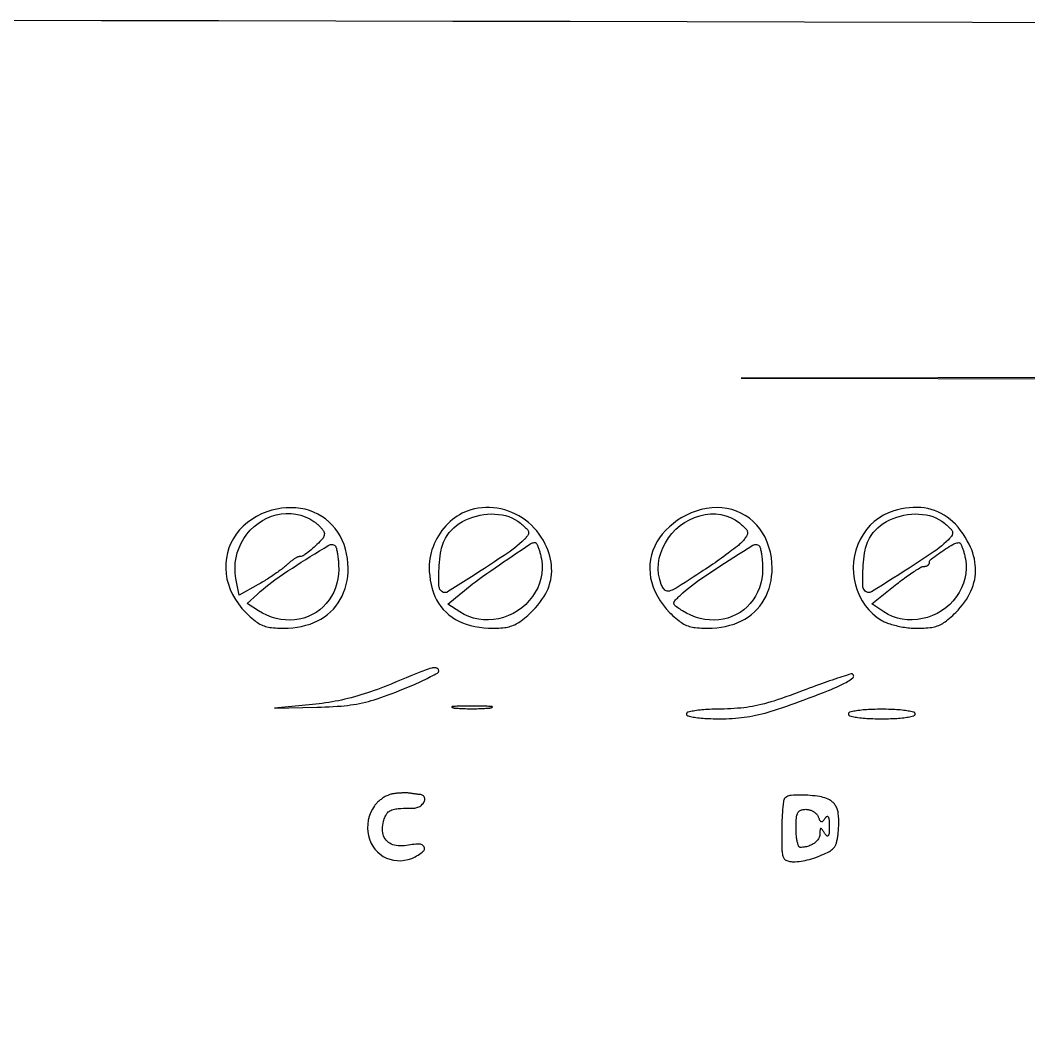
# Model space of a CAD drawing. Header units: millimetres. Extents: x -134 to 134, y -49 to 49.
# Drawn here: x 84.05 to 105.82, y 6.68 to 28.18 of the extents above; entities that cross this region are included whole.
import ezdxf

# ---------------------------------------------------------------- set-up
doc = ezdxf.new("R2010")
doc.units = ezdxf.units.MM
doc.header["$LTSCALE"] = 10
doc.header["$MEASUREMENT"] = 0

# ---------------------------------------------------------------- blocks, each defined once
blk = doc.blocks.new('DT0B-ULTRA_v_1')
at = {"color": 7, "linetype": 'Continuous', "lineweight": -3}
for points in [[(82.67, 28.183, 0), (85.809, 28.178, 0), (85.809, 28.178, 0), (88.336, 28.174, 0), (90.864, 28.169, 0), (93.392, 28.165, 0), (95.919, 28.16, 0), (98.447, 28.155, 0), (100.975, 28.15, 0), (100.975, 28.15, 0), (133.588, 28.081, 0), (133.588, 24.295, 0), (133.588, 20.509, 0), (116.6, 20.483, 0), (99.613, 20.456, 0), (116.6, 20.431, 0), (133.588, 20.406, 0), (133.588, -0.72, 0), (133.588, -21.845, 0), (0, -21.845, 0)], [(89.487, 17.61, 0), (89.373, 17.573, 0), (89.262, 17.528, 0), (89.156, 17.474, 0), (89.054, 17.411, 0), (88.958, 17.341, 0), (88.867, 17.263, 0), (88.788, 17.182, 0), (88.717, 17.093, 0), (88.655, 16.999, 0), (88.602, 16.899, 0), (88.558, 16.794, 0), (88.525, 16.686, 0), (88.502, 16.575, 0), (88.49, 16.462, 0), (88.488, 16.348, 0), (88.496, 16.235, 0), (88.516, 16.123, 0), (88.545, 16.013, 0), (88.587, 15.9, 0), (88.637, 15.79, 0), (88.696, 15.685, 0), (88.763, 15.585, 0), (88.837, 15.49, 0), (88.919, 15.402, 0), (88.951, 15.37, 0), (88.984, 15.339, 0), (89.018, 15.308, 0), (89.051, 15.278, 0), (89.086, 15.249, 0), (89.121, 15.22, 0), (89.146, 15.201, 0), (89.173, 15.182, 0), (89.2, 15.165, 0), (89.228, 15.15, 0), (89.257, 15.135, 0), (89.286, 15.122, 0), (89.316, 15.111, 0), (89.347, 15.1, 0), (89.378, 15.092, 0), (89.409, 15.084, 0), (89.441, 15.079, 0), (89.473, 15.075, 0), (89.518, 15.07, 0), (89.563, 15.067, 0), (89.608, 15.064, 0), (89.653, 15.062, 0), (89.698, 15.06, 0), (89.743, 15.06, 0), (89.839, 15.063, 0), (89.934, 15.07, 0), (90.029, 15.083, 0), (90.123, 15.101, 0), (90.216, 15.124, 0), (90.308, 15.152, 0), (90.389, 15.182, 0), (90.468, 15.218, 0), (90.544, 15.26, 0), (90.617, 15.307, 0), (90.686, 15.359, 0), (90.752, 15.416, 0), (90.811, 15.476, 0), (90.866, 15.541, 0), (90.916, 15.609, 0), (90.96, 15.68, 0), (90.999, 15.755, 0), (91.033, 15.833, 0), (91.063, 15.918, 0), (91.087, 16.004, 0), (91.107, 16.092, 0), (91.12, 16.181, 0), (91.128, 16.271, 0), (91.131, 16.361, 0), (91.127, 16.465, 0), (91.116, 16.568, 0), (91.098, 16.67, 0), (91.073, 16.77, 0), (91.041, 16.869, 0), (91.002, 16.964, 0), (90.958, 17.052, 0), (90.907, 17.136, 0), (90.849, 17.215, 0), (90.785, 17.289, 0), (90.715, 17.357, 0), (90.64, 17.42, 0), (90.559, 17.476, 0), (90.474, 17.525, 0), (90.386, 17.567, 0), (90.294, 17.601, 0), (90.2, 17.628, 0), (90.104, 17.646, 0), (90.001, 17.658, 0), (89.897, 17.663, 0), (89.793, 17.661, 0), (89.69, 17.651, 0), (89.588, 17.634, 0), (89.487, 17.61, 0)], [(93.702, 17.59, 0), (93.644, 17.567, 0), (93.588, 17.541, 0), (93.533, 17.512, 0), (93.48, 17.48, 0), (93.429, 17.444, 0), (93.38, 17.406, 0), (93.331, 17.363, 0), (93.283, 17.317, 0), (93.237, 17.27, 0), (93.194, 17.22, 0), (93.153, 17.168, 0), (93.115, 17.114, 0), (93.079, 17.058, 0), (93.045, 17, 0), (93.015, 16.941, 0), (92.987, 16.88, 0), (92.962, 16.818, 0), (92.939, 16.755, 0), (92.921, 16.694, 0), (92.906, 16.631, 0), (92.894, 16.568, 0), (92.886, 16.504, 0), (92.881, 16.44, 0), (92.879, 16.376, 0), (92.882, 16.283, 0), (92.89, 16.189, 0), (92.903, 16.097, 0), (92.921, 16.005, 0), (92.944, 15.914, 0), (92.973, 15.825, 0), (93.003, 15.747, 0), (93.04, 15.672, 0), (93.083, 15.6, 0), (93.131, 15.532, 0), (93.184, 15.467, 0), (93.242, 15.407, 0), (93.306, 15.351, 0), (93.374, 15.299, 0), (93.445, 15.253, 0), (93.52, 15.212, 0), (93.598, 15.178, 0), (93.678, 15.149, 0), (93.772, 15.122, 0), (93.867, 15.1, 0), (93.963, 15.082, 0), (94.06, 15.07, 0), (94.157, 15.063, 0), (94.255, 15.06, 0), (94.297, 15.061, 0), (94.339, 15.062, 0), (94.382, 15.064, 0), (94.424, 15.067, 0), (94.466, 15.071, 0), (94.508, 15.076, 0), (94.54, 15.08, 0), (94.572, 15.086, 0), (94.604, 15.094, 0), (94.635, 15.103, 0), (94.665, 15.113, 0), (94.695, 15.125, 0), (94.726, 15.138, 0), (94.755, 15.153, 0), (94.784, 15.168, 0), (94.813, 15.185, 0), (94.84, 15.204, 0), (94.867, 15.223, 0), (94.903, 15.251, 0), (94.938, 15.279, 0), (94.973, 15.308, 0), (95.007, 15.337, 0), (95.04, 15.367, 0), (95.073, 15.398, 0), (95.126, 15.45, 0), (95.176, 15.504, 0), (95.224, 15.56, 0), (95.27, 15.618, 0), (95.313, 15.678, 0), (95.354, 15.739, 0), (95.387, 15.796, 0), (95.417, 15.854, 0), (95.444, 15.914, 0), (95.467, 15.976, 0), (95.486, 16.039, 0), (95.501, 16.103, 0), (95.512, 16.165, 0), (95.519, 16.229, 0), (95.523, 16.293, 0), (95.522, 16.357, 0), (95.518, 16.421, 0), (95.509, 16.484, 0), (95.496, 16.552, 0), (95.48, 16.619, 0), (95.46, 16.685, 0), (95.438, 16.751, 0), (95.412, 16.815, 0), (95.383, 16.877, 0), (95.343, 16.952, 0), (95.299, 17.024, 0), (95.251, 17.094, 0), (95.199, 17.161, 0), (95.143, 17.224, 0), (95.084, 17.284, 0), (95.021, 17.34, 0), (94.955, 17.392, 0), (94.886, 17.441, 0), (94.814, 17.485, 0), (94.74, 17.524, 0), (94.664, 17.559, 0), (94.587, 17.589, 0), (94.508, 17.615, 0), (94.427, 17.635, 0), (94.346, 17.65, 0), (94.264, 17.661, 0), (94.181, 17.666, 0), (94.1, 17.667, 0), (94.019, 17.662, 0), (93.938, 17.651, 0), (93.858, 17.636, 0), (93.779, 17.616, 0), (93.702, 17.59, 0)], [(98.43, 17.504, 0), (98.333, 17.45, 0), (98.239, 17.39, 0), (98.149, 17.324, 0), (98.064, 17.252, 0), (97.984, 17.175, 0), (97.909, 17.092, 0), (97.847, 17.011, 0), (97.793, 16.925, 0), (97.746, 16.835, 0), (97.707, 16.741, 0), (97.677, 16.644, 0), (97.655, 16.544, 0), (97.642, 16.444, 0), (97.639, 16.343, 0), (97.644, 16.243, 0), (97.658, 16.143, 0), (97.682, 16.045, 0), (97.713, 15.949, 0), (97.756, 15.848, 0), (97.806, 15.75, 0), (97.862, 15.656, 0), (97.925, 15.567, 0), (97.994, 15.482, 0), (98.068, 15.402, 0), (98.101, 15.37, 0), (98.133, 15.339, 0), (98.167, 15.308, 0), (98.201, 15.278, 0), (98.235, 15.249, 0), (98.27, 15.22, 0), (98.295, 15.201, 0), (98.322, 15.182, 0), (98.349, 15.165, 0), (98.377, 15.15, 0), (98.406, 15.135, 0), (98.435, 15.122, 0), (98.465, 15.111, 0), (98.496, 15.1, 0), (98.527, 15.092, 0), (98.558, 15.084, 0), (98.59, 15.079, 0), (98.622, 15.075, 0), (98.667, 15.07, 0), (98.712, 15.067, 0), (98.757, 15.064, 0), (98.802, 15.062, 0), (98.847, 15.06, 0), (98.892, 15.06, 0), (98.988, 15.063, 0), (99.084, 15.07, 0), (99.178, 15.083, 0), (99.272, 15.101, 0), (99.365, 15.124, 0), (99.457, 15.152, 0), (99.538, 15.182, 0), (99.617, 15.218, 0), (99.693, 15.26, 0), (99.766, 15.307, 0), (99.836, 15.359, 0), (99.901, 15.416, 0), (99.96, 15.476, 0), (100.015, 15.541, 0), (100.065, 15.609, 0), (100.109, 15.68, 0), (100.149, 15.755, 0), (100.182, 15.833, 0), (100.212, 15.918, 0), (100.236, 16.004, 0), (100.256, 16.092, 0), (100.269, 16.181, 0), (100.278, 16.271, 0), (100.28, 16.361, 0), (100.276, 16.475, 0), (100.263, 16.589, 0), (100.241, 16.702, 0), (100.211, 16.812, 0), (100.172, 16.92, 0), (100.126, 17.025, 0), (100.074, 17.118, 0), (100.014, 17.207, 0), (99.946, 17.289, 0), (99.87, 17.365, 0), (99.788, 17.433, 0), (99.7, 17.494, 0), (99.606, 17.545, 0), (99.509, 17.588, 0), (99.407, 17.622, 0), (99.303, 17.646, 0), (99.197, 17.66, 0), (99.091, 17.664, 0), (98.977, 17.659, 0), (98.863, 17.645, 0), (98.751, 17.622, 0), (98.641, 17.591, 0), (98.534, 17.551, 0), (98.43, 17.504, 0)], [(102.904, 17.596, 0), (102.791, 17.555, 0), (102.682, 17.502, 0), (102.579, 17.438, 0), (102.483, 17.365, 0), (102.395, 17.282, 0), (102.316, 17.19, 0), (102.244, 17.087, 0), (102.182, 16.979, 0), (102.129, 16.865, 0), (102.088, 16.747, 0), (102.057, 16.625, 0), (102.038, 16.501, 0), (102.03, 16.375, 0), (102.034, 16.249, 0), (102.049, 16.124, 0), (102.076, 16.001, 0), (102.113, 15.88, 0), (102.162, 15.764, 0), (102.219, 15.656, 0), (102.287, 15.554, 0), (102.365, 15.459, 0), (102.452, 15.373, 0), (102.547, 15.296, 0), (102.649, 15.228, 0), (102.672, 15.215, 0), (102.695, 15.203, 0), (102.719, 15.192, 0), (102.743, 15.182, 0), (102.768, 15.172, 0), (102.792, 15.164, 0), (102.825, 15.153, 0), (102.858, 15.143, 0), (102.892, 15.134, 0), (102.925, 15.125, 0), (102.958, 15.117, 0), (102.992, 15.109, 0), (103.028, 15.102, 0), (103.065, 15.095, 0), (103.101, 15.088, 0), (103.138, 15.082, 0), (103.174, 15.077, 0), (103.211, 15.072, 0), (103.245, 15.069, 0), (103.279, 15.066, 0), (103.313, 15.063, 0), (103.348, 15.061, 0), (103.382, 15.06, 0), (103.417, 15.06, 0), (103.462, 15.06, 0), (103.507, 15.062, 0), (103.552, 15.064, 0), (103.597, 15.067, 0), (103.642, 15.07, 0), (103.687, 15.075, 0), (103.719, 15.079, 0), (103.751, 15.084, 0), (103.782, 15.092, 0), (103.813, 15.1, 0), (103.844, 15.111, 0), (103.874, 15.122, 0), (103.903, 15.135, 0), (103.932, 15.15, 0), (103.96, 15.165, 0), (103.987, 15.182, 0), (104.014, 15.201, 0), (104.039, 15.22, 0), (104.074, 15.249, 0), (104.108, 15.278, 0), (104.142, 15.308, 0), (104.176, 15.339, 0), (104.208, 15.37, 0), (104.241, 15.402, 0), (104.291, 15.454, 0), (104.34, 15.509, 0), (104.386, 15.566, 0), (104.43, 15.624, 0), (104.471, 15.685, 0), (104.51, 15.747, 0), (104.542, 15.804, 0), (104.57, 15.863, 0), (104.595, 15.923, 0), (104.617, 15.985, 0), (104.635, 16.048, 0), (104.65, 16.112, 0), (104.66, 16.174, 0), (104.667, 16.237, 0), (104.67, 16.3, 0), (104.669, 16.364, 0), (104.664, 16.427, 0), (104.656, 16.49, 0), (104.643, 16.556, 0), (104.627, 16.622, 0), (104.608, 16.686, 0), (104.586, 16.75, 0), (104.56, 16.813, 0), (104.532, 16.874, 0), (104.491, 16.951, 0), (104.447, 17.027, 0), (104.399, 17.1, 0), (104.347, 17.171, 0), (104.292, 17.239, 0), (104.234, 17.304, 0), (104.18, 17.36, 0), (104.121, 17.411, 0), (104.06, 17.459, 0), (103.995, 17.502, 0), (103.927, 17.54, 0), (103.857, 17.574, 0), (103.786, 17.603, 0), (103.713, 17.627, 0), (103.638, 17.645, 0), (103.563, 17.659, 0), (103.486, 17.667, 0), (103.409, 17.67, 0), (103.324, 17.669, 0), (103.239, 17.663, 0), (103.154, 17.652, 0), (103.07, 17.638, 0), (102.987, 17.619, 0), (102.904, 17.596, 0)], [(90.389, 17.367, 0), (90.404, 17.356, 0), (90.419, 17.345, 0), (90.434, 17.334, 0), (90.448, 17.322, 0), (90.463, 17.31, 0), (90.477, 17.298, 0), (90.49, 17.286, 0), (90.502, 17.274, 0), (90.515, 17.262, 0), (90.527, 17.249, 0), (90.539, 17.236, 0), (90.55, 17.223, 0), (90.56, 17.212, 0), (90.569, 17.2, 0), (90.578, 17.189, 0), (90.586, 17.177, 0), (90.595, 17.165, 0), (90.603, 17.152, 0), (90.607, 17.145, 0), (90.611, 17.136, 0), (90.614, 17.128, 0), (90.616, 17.119, 0), (90.617, 17.11, 0), (90.618, 17.101, 0), (90.616, 17.081, 0), (90.613, 17.062, 0), (90.607, 17.043, 0), (90.598, 17.025, 0), (90.588, 17.008, 0), (90.576, 16.993, 0), (90.547, 16.962, 0), (90.517, 16.931, 0), (90.488, 16.9, 0), (90.457, 16.87, 0), (90.427, 16.841, 0), (90.395, 16.812, 0), (90.363, 16.784, 0), (90.331, 16.756, 0), (90.298, 16.728, 0), (90.265, 16.701, 0), (90.232, 16.675, 0), (90.198, 16.649, 0), (90.179, 16.637, 0), (90.159, 16.627, 0), (90.139, 16.618, 0), (90.118, 16.612, 0), (90.096, 16.608, 0), (90.074, 16.606, 0), (90.066, 16.605, 0), (90.059, 16.604, 0), (90.051, 16.602, 0), (90.044, 16.6, 0), (90.037, 16.597, 0), (90.03, 16.593, 0), (90.018, 16.586, 0), (90.006, 16.579, 0), (89.993, 16.572, 0), (89.981, 16.564, 0), (89.969, 16.556, 0), (89.958, 16.549, 0), (89.944, 16.539, 0), (89.93, 16.529, 0), (89.916, 16.519, 0), (89.902, 16.509, 0), (89.889, 16.499, 0), (89.875, 16.488, 0), (89.861, 16.476, 0), (89.847, 16.465, 0), (89.834, 16.453, 0), (89.82, 16.441, 0), (89.807, 16.429, 0), (89.793, 16.417, 0), (89.777, 16.401, 0), (89.76, 16.386, 0), (89.742, 16.372, 0), (89.725, 16.358, 0), (89.707, 16.343, 0), (89.689, 16.33, 0), (89.663, 16.311, 0), (89.637, 16.292, 0), (89.611, 16.273, 0), (89.585, 16.255, 0), (89.559, 16.237, 0), (89.533, 16.218, 0), (89.504, 16.199, 0), (89.475, 16.179, 0), (89.445, 16.16, 0), (89.416, 16.141, 0), (89.387, 16.122, 0), (89.357, 16.103, 0), (89.329, 16.086, 0), (89.301, 16.069, 0), (89.272, 16.052, 0), (89.244, 16.035, 0), (89.215, 16.018, 0), (89.186, 16.002, 0), (88.778, 15.773, 0), (88.709, 16.138, 0), (88.694, 16.248, 0), (88.689, 16.36, 0), (88.695, 16.472, 0), (88.712, 16.583, 0), (88.739, 16.691, 0), (88.776, 16.797, 0), (88.823, 16.899, 0), (88.88, 16.997, 0), (88.945, 17.09, 0), (89.019, 17.175, 0), (89.1, 17.254, 0), (89.188, 17.325, 0), (89.279, 17.385, 0), (89.375, 17.436, 0), (89.476, 17.477, 0), (89.58, 17.508, 0), (89.687, 17.529, 0), (89.796, 17.539, 0), (89.901, 17.539, 0), (90.005, 17.526, 0), (90.107, 17.503, 0), (90.206, 17.468, 0), (90.3, 17.423, 0), (90.389, 17.367, 0)], [(94.847, 17.328, 0), (94.87, 17.309, 0), (94.892, 17.29, 0), (94.915, 17.27, 0), (94.937, 17.25, 0), (94.959, 17.23, 0), (94.981, 17.21, 0), (94.99, 17.2, 0), (94.999, 17.189, 0), (95.007, 17.177, 0), (95.013, 17.164, 0), (95.019, 17.151, 0), (95.023, 17.138, 0), (95.025, 17.126, 0), (95.025, 17.114, 0), (95.024, 17.102, 0), (95.021, 17.091, 0), (95.017, 17.08, 0), (95.011, 17.07, 0), (95, 17.054, 0), (94.988, 17.038, 0), (94.975, 17.023, 0), (94.962, 17.008, 0), (94.949, 16.993, 0), (94.935, 16.98, 0), (94.883, 16.93, 0), (94.829, 16.882, 0), (94.774, 16.836, 0), (94.718, 16.791, 0), (94.661, 16.748, 0), (94.602, 16.706, 0), (94.497, 16.634, 0), (94.392, 16.563, 0), (94.286, 16.492, 0), (94.18, 16.421, 0), (94.073, 16.352, 0), (93.966, 16.283, 0), (93.852, 16.209, 0), (93.737, 16.136, 0), (93.621, 16.063, 0), (93.506, 15.99, 0), (93.391, 15.917, 0), (93.275, 15.845, 0), (93.258, 15.836, 0), (93.24, 15.831, 0), (93.221, 15.829, 0), (93.202, 15.831, 0), (93.183, 15.836, 0), (93.166, 15.844, 0), (93.145, 15.86, 0), (93.127, 15.878, 0), (93.112, 15.9, 0), (93.101, 15.923, 0), (93.093, 15.948, 0), (93.09, 15.974, 0), (93.088, 16.037, 0), (93.087, 16.1, 0), (93.087, 16.163, 0), (93.088, 16.226, 0), (93.09, 16.29, 0), (93.092, 16.353, 0), (93.097, 16.418, 0), (93.102, 16.483, 0), (93.109, 16.549, 0), (93.117, 16.614, 0), (93.126, 16.679, 0), (93.137, 16.743, 0), (93.146, 16.788, 0), (93.158, 16.833, 0), (93.172, 16.876, 0), (93.188, 16.919, 0), (93.207, 16.961, 0), (93.228, 17.002, 0), (93.266, 17.065, 0), (93.31, 17.124, 0), (93.358, 17.18, 0), (93.41, 17.231, 0), (93.467, 17.278, 0), (93.527, 17.32, 0), (93.597, 17.362, 0), (93.669, 17.399, 0), (93.743, 17.431, 0), (93.819, 17.459, 0), (93.897, 17.483, 0), (93.976, 17.501, 0), (94.055, 17.515, 0), (94.135, 17.523, 0), (94.216, 17.527, 0), (94.296, 17.525, 0), (94.377, 17.519, 0), (94.456, 17.507, 0), (94.527, 17.492, 0), (94.596, 17.47, 0), (94.663, 17.443, 0), (94.727, 17.41, 0), (94.789, 17.372, 0), (94.847, 17.328, 0)], [(99.572, 17.333, 0), (99.595, 17.315, 0), (99.617, 17.296, 0), (99.64, 17.276, 0), (99.662, 17.257, 0), (99.683, 17.237, 0), (99.705, 17.216, 0), (99.715, 17.206, 0), (99.724, 17.194, 0), (99.732, 17.182, 0), (99.738, 17.169, 0), (99.744, 17.155, 0), (99.748, 17.141, 0), (99.75, 17.128, 0), (99.75, 17.116, 0), (99.749, 17.103, 0), (99.747, 17.09, 0), (99.742, 17.078, 0), (99.737, 17.066, 0), (99.725, 17.047, 0), (99.713, 17.028, 0), (99.701, 17.009, 0), (99.688, 16.991, 0), (99.674, 16.973, 0), (99.661, 16.956, 0), (99.645, 16.938, 0), (99.629, 16.921, 0), (99.613, 16.904, 0), (99.596, 16.887, 0), (99.578, 16.872, 0), (99.56, 16.857, 0), (99.522, 16.827, 0), (99.483, 16.797, 0), (99.445, 16.767, 0), (99.406, 16.737, 0), (99.368, 16.708, 0), (99.329, 16.679, 0), (99.282, 16.644, 0), (99.236, 16.61, 0), (99.189, 16.576, 0), (99.142, 16.543, 0), (99.095, 16.509, 0), (99.048, 16.476, 0), (98.997, 16.441, 0), (98.947, 16.407, 0), (98.896, 16.372, 0), (98.845, 16.338, 0), (98.794, 16.304, 0), (98.743, 16.271, 0), (98.658, 16.215, 0), (98.573, 16.16, 0), (98.488, 16.105, 0), (98.403, 16.05, 0), (98.318, 15.996, 0), (98.232, 15.941, 0), (98.206, 15.925, 0), (98.178, 15.91, 0), (98.15, 15.897, 0), (98.121, 15.884, 0), (98.092, 15.873, 0), (98.063, 15.863, 0), (98.045, 15.859, 0), (98.028, 15.859, 0), (98.011, 15.861, 0), (97.994, 15.867, 0), (97.979, 15.875, 0), (97.965, 15.886, 0), (97.949, 15.904, 0), (97.933, 15.922, 0), (97.92, 15.942, 0), (97.907, 15.962, 0), (97.896, 15.984, 0), (97.887, 16.006, 0), (97.853, 16.116, 0), (97.831, 16.229, 0), (97.823, 16.344, 0), (97.827, 16.459, 0), (97.845, 16.573, 0), (97.876, 16.684, 0), (97.921, 16.798, 0), (97.977, 16.907, 0), (98.043, 17.01, 0), (98.118, 17.107, 0), (98.202, 17.196, 0), (98.295, 17.276, 0), (98.392, 17.345, 0), (98.496, 17.404, 0), (98.605, 17.452, 0), (98.718, 17.49, 0), (98.835, 17.515, 0), (98.953, 17.529, 0), (99.064, 17.53, 0), (99.174, 17.517, 0), (99.281, 17.49, 0), (99.384, 17.45, 0), (99.482, 17.398, 0), (99.572, 17.333, 0)], [(103.996, 17.328, 0), (104.019, 17.309, 0), (104.042, 17.29, 0), (104.064, 17.27, 0), (104.086, 17.25, 0), (104.109, 17.23, 0), (104.13, 17.209, 0), (104.14, 17.199, 0), (104.149, 17.188, 0), (104.157, 17.176, 0), (104.163, 17.163, 0), (104.169, 17.15, 0), (104.173, 17.136, 0), (104.175, 17.124, 0), (104.175, 17.112, 0), (104.174, 17.1, 0), (104.171, 17.089, 0), (104.167, 17.077, 0), (104.161, 17.067, 0), (104.149, 17.05, 0), (104.137, 17.034, 0), (104.125, 17.018, 0), (104.112, 17.002, 0), (104.098, 16.987, 0), (104.084, 16.972, 0), (104.037, 16.925, 0), (103.988, 16.88, 0), (103.938, 16.837, 0), (103.886, 16.795, 0), (103.833, 16.755, 0), (103.778, 16.716, 0), (103.671, 16.644, 0), (103.563, 16.572, 0), (103.455, 16.501, 0), (103.347, 16.43, 0), (103.238, 16.359, 0), (103.129, 16.29, 0), (103.012, 16.215, 0), (102.894, 16.141, 0), (102.776, 16.067, 0), (102.659, 15.994, 0), (102.541, 15.92, 0), (102.423, 15.847, 0), (102.405, 15.838, 0), (102.386, 15.833, 0), (102.367, 15.831, 0), (102.347, 15.833, 0), (102.328, 15.838, 0), (102.311, 15.847, 0), (102.29, 15.862, 0), (102.273, 15.88, 0), (102.258, 15.901, 0), (102.247, 15.924, 0), (102.24, 15.949, 0), (102.237, 15.974, 0), (102.235, 16.038, 0), (102.235, 16.101, 0), (102.235, 16.165, 0), (102.236, 16.228, 0), (102.239, 16.291, 0), (102.242, 16.355, 0), (102.246, 16.42, 0), (102.252, 16.486, 0), (102.259, 16.551, 0), (102.267, 16.616, 0), (102.276, 16.681, 0), (102.287, 16.746, 0), (102.296, 16.79, 0), (102.307, 16.834, 0), (102.321, 16.878, 0), (102.338, 16.92, 0), (102.356, 16.962, 0), (102.377, 17.002, 0), (102.416, 17.065, 0), (102.459, 17.124, 0), (102.507, 17.18, 0), (102.559, 17.231, 0), (102.616, 17.278, 0), (102.676, 17.32, 0), (102.746, 17.362, 0), (102.818, 17.399, 0), (102.892, 17.431, 0), (102.968, 17.459, 0), (103.046, 17.483, 0), (103.125, 17.501, 0), (103.204, 17.515, 0), (103.284, 17.523, 0), (103.365, 17.527, 0), (103.445, 17.525, 0), (103.526, 17.519, 0), (103.605, 17.507, 0), (103.676, 17.492, 0), (103.745, 17.47, 0), (103.812, 17.443, 0), (103.877, 17.41, 0), (103.938, 17.372, 0), (103.996, 17.328, 0)], [(90.926, 16.331, 0), (90.922, 16.231, 0), (90.909, 16.131, 0), (90.887, 16.032, 0), (90.857, 15.936, 0), (90.818, 15.843, 0), (90.772, 15.754, 0), (90.719, 15.672, 0), (90.659, 15.595, 0), (90.592, 15.524, 0), (90.518, 15.46, 0), (90.439, 15.404, 0), (90.354, 15.355, 0), (90.264, 15.313, 0), (90.171, 15.281, 0), (90.074, 15.257, 0), (89.976, 15.242, 0), (89.877, 15.236, 0), (89.778, 15.24, 0), (89.675, 15.252, 0), (89.574, 15.273, 0), (89.474, 15.303, 0), (89.377, 15.34, 0), (89.284, 15.385, 0), (89.194, 15.437, 0), (88.953, 15.592, 0), (89.174, 15.798, 0), (89.234, 15.852, 0), (89.295, 15.905, 0), (89.357, 15.957, 0), (89.421, 16.008, 0), (89.485, 16.057, 0), (89.551, 16.104, 0), (89.644, 16.17, 0), (89.738, 16.234, 0), (89.832, 16.298, 0), (89.926, 16.361, 0), (90.022, 16.423, 0), (90.117, 16.484, 0), (90.216, 16.546, 0), (90.314, 16.608, 0), (90.413, 16.67, 0), (90.512, 16.731, 0), (90.611, 16.792, 0), (90.71, 16.852, 0), (90.73, 16.862, 0), (90.751, 16.868, 0), (90.773, 16.87, 0), (90.794, 16.868, 0), (90.815, 16.862, 0), (90.835, 16.852, 0), (90.843, 16.846, 0), (90.851, 16.839, 0), (90.857, 16.831, 0), (90.863, 16.823, 0), (90.867, 16.814, 0), (90.87, 16.804, 0), (90.876, 16.783, 0), (90.881, 16.762, 0), (90.886, 16.74, 0), (90.891, 16.719, 0), (90.895, 16.697, 0), (90.899, 16.676, 0), (90.904, 16.649, 0), (90.908, 16.622, 0), (90.911, 16.595, 0), (90.914, 16.567, 0), (90.917, 16.54, 0), (90.919, 16.513, 0), (90.921, 16.483, 0), (90.923, 16.452, 0), (90.924, 16.422, 0), (90.925, 16.392, 0), (90.926, 16.361, 0), (90.926, 16.331, 0)], [(95.3, 16.559, 0), (95.314, 16.454, 0), (95.317, 16.347, 0), (95.309, 16.241, 0), (95.29, 16.136, 0), (95.261, 16.034, 0), (95.22, 15.935, 0), (95.168, 15.837, 0), (95.108, 15.744, 0), (95.039, 15.657, 0), (94.962, 15.576, 0), (94.878, 15.503, 0), (94.788, 15.439, 0), (94.692, 15.382, 0), (94.591, 15.334, 0), (94.486, 15.296, 0), (94.377, 15.267, 0), (94.267, 15.249, 0), (94.156, 15.24, 0), (94.048, 15.243, 0), (93.941, 15.256, 0), (93.836, 15.28, 0), (93.733, 15.315, 0), (93.635, 15.359, 0), (93.542, 15.414, 0), (93.285, 15.583, 0), (93.57, 15.82, 0), (93.631, 15.87, 0), (93.692, 15.92, 0), (93.754, 15.968, 0), (93.817, 16.016, 0), (93.88, 16.064, 0), (93.943, 16.11, 0), (94.033, 16.175, 0), (94.122, 16.239, 0), (94.212, 16.302, 0), (94.303, 16.365, 0), (94.393, 16.428, 0), (94.484, 16.491, 0), (94.579, 16.555, 0), (94.673, 16.62, 0), (94.768, 16.685, 0), (94.863, 16.749, 0), (94.958, 16.813, 0), (95.053, 16.877, 0), (95.07, 16.887, 0), (95.087, 16.895, 0), (95.105, 16.902, 0), (95.124, 16.907, 0), (95.143, 16.909, 0), (95.162, 16.91, 0), (95.168, 16.91, 0), (95.175, 16.908, 0), (95.18, 16.905, 0), (95.186, 16.901, 0), (95.19, 16.897, 0), (95.194, 16.891, 0), (95.201, 16.878, 0), (95.208, 16.864, 0), (95.214, 16.85, 0), (95.22, 16.836, 0), (95.227, 16.822, 0), (95.232, 16.807, 0), (95.239, 16.789, 0), (95.246, 16.77, 0), (95.253, 16.751, 0), (95.259, 16.732, 0), (95.264, 16.713, 0), (95.27, 16.694, 0), (95.275, 16.672, 0), (95.281, 16.649, 0), (95.286, 16.627, 0), (95.291, 16.605, 0), (95.296, 16.582, 0), (95.3, 16.559, 0)], [(100.075, 16.331, 0), (100.071, 16.231, 0), (100.058, 16.131, 0), (100.036, 16.032, 0), (100.006, 15.936, 0), (99.967, 15.843, 0), (99.921, 15.754, 0), (99.868, 15.672, 0), (99.808, 15.595, 0), (99.741, 15.524, 0), (99.667, 15.46, 0), (99.588, 15.404, 0), (99.504, 15.355, 0), (99.413, 15.313, 0), (99.32, 15.281, 0), (99.224, 15.257, 0), (99.126, 15.242, 0), (99.027, 15.236, 0), (98.927, 15.24, 0), (98.824, 15.252, 0), (98.723, 15.273, 0), (98.623, 15.303, 0), (98.526, 15.34, 0), (98.433, 15.385, 0), (98.343, 15.437, 0), (98.318, 15.453, 0), (98.293, 15.47, 0), (98.268, 15.487, 0), (98.244, 15.504, 0), (98.219, 15.521, 0), (98.195, 15.539, 0), (98.187, 15.546, 0), (98.179, 15.554, 0), (98.173, 15.563, 0), (98.167, 15.573, 0), (98.164, 15.584, 0), (98.161, 15.595, 0), (98.16, 15.605, 0), (98.161, 15.616, 0), (98.163, 15.627, 0), (98.167, 15.637, 0), (98.172, 15.646, 0), (98.179, 15.654, 0), (98.197, 15.674, 0), (98.216, 15.693, 0), (98.234, 15.712, 0), (98.253, 15.731, 0), (98.272, 15.75, 0), (98.292, 15.768, 0), (98.352, 15.823, 0), (98.413, 15.876, 0), (98.475, 15.927, 0), (98.538, 15.978, 0), (98.603, 16.027, 0), (98.668, 16.074, 0), (98.764, 16.141, 0), (98.86, 16.208, 0), (98.957, 16.273, 0), (99.054, 16.338, 0), (99.151, 16.402, 0), (99.25, 16.466, 0), (99.352, 16.531, 0), (99.454, 16.596, 0), (99.556, 16.66, 0), (99.659, 16.725, 0), (99.761, 16.789, 0), (99.864, 16.852, 0), (99.883, 16.862, 0), (99.903, 16.867, 0), (99.924, 16.869, 0), (99.944, 16.867, 0), (99.965, 16.862, 0), (99.983, 16.852, 0), (99.992, 16.846, 0), (99.999, 16.84, 0), (100.006, 16.832, 0), (100.011, 16.823, 0), (100.016, 16.814, 0), (100.019, 16.805, 0), (100.025, 16.783, 0), (100.03, 16.762, 0), (100.035, 16.74, 0), (100.04, 16.719, 0), (100.044, 16.697, 0), (100.048, 16.676, 0), (100.053, 16.649, 0), (100.057, 16.622, 0), (100.06, 16.595, 0), (100.063, 16.568, 0), (100.066, 16.54, 0), (100.068, 16.513, 0), (100.07, 16.483, 0), (100.072, 16.453, 0), (100.073, 16.422, 0), (100.074, 16.392, 0), (100.075, 16.361, 0), (100.075, 16.331, 0)], [(104.449, 16.559, 0), (104.463, 16.454, 0), (104.467, 16.347, 0), (104.459, 16.24, 0), (104.44, 16.135, 0), (104.41, 16.033, 0), (104.369, 15.934, 0), (104.318, 15.836, 0), (104.257, 15.743, 0), (104.188, 15.656, 0), (104.111, 15.576, 0), (104.027, 15.503, 0), (103.937, 15.438, 0), (103.84, 15.381, 0), (103.739, 15.334, 0), (103.634, 15.296, 0), (103.526, 15.268, 0), (103.415, 15.249, 0), (103.304, 15.241, 0), (103.195, 15.244, 0), (103.088, 15.257, 0), (102.983, 15.281, 0), (102.88, 15.316, 0), (102.782, 15.361, 0), (102.688, 15.416, 0), (102.428, 15.586, 0), (102.937, 15.991, 0), (102.97, 16.018, 0), (103.004, 16.044, 0), (103.038, 16.07, 0), (103.072, 16.096, 0), (103.106, 16.121, 0), (103.14, 16.147, 0), (103.171, 16.169, 0), (103.202, 16.191, 0), (103.234, 16.213, 0), (103.266, 16.235, 0), (103.297, 16.256, 0), (103.329, 16.277, 0), (103.356, 16.295, 0), (103.383, 16.312, 0), (103.41, 16.328, 0), (103.437, 16.345, 0), (103.464, 16.362, 0), (103.491, 16.378, 0), (103.502, 16.383, 0), (103.513, 16.388, 0), (103.524, 16.392, 0), (103.536, 16.394, 0), (103.547, 16.396, 0), (103.559, 16.396, 0), (103.567, 16.397, 0), (103.574, 16.397, 0), (103.581, 16.398, 0), (103.588, 16.399, 0), (103.596, 16.401, 0), (103.603, 16.402, 0), (103.609, 16.404, 0), (103.616, 16.407, 0), (103.622, 16.409, 0), (103.628, 16.413, 0), (103.634, 16.416, 0), (103.64, 16.42, 0), (103.644, 16.423, 0), (103.649, 16.427, 0), (103.653, 16.431, 0), (103.657, 16.436, 0), (103.661, 16.44, 0), (103.664, 16.445, 0), (103.667, 16.45, 0), (103.669, 16.455, 0), (103.671, 16.46, 0), (103.672, 16.465, 0), (103.673, 16.47, 0), (103.673, 16.475, 0), (103.674, 16.491, 0), (103.678, 16.506, 0), (103.683, 16.52, 0), (103.691, 16.533, 0), (103.701, 16.544, 0), (103.712, 16.555, 0), (103.75, 16.583, 0), (103.789, 16.611, 0), (103.827, 16.639, 0), (103.866, 16.667, 0), (103.905, 16.694, 0), (103.944, 16.72, 0), (103.983, 16.747, 0), (104.022, 16.772, 0), (104.062, 16.797, 0), (104.102, 16.822, 0), (104.142, 16.846, 0), (104.182, 16.87, 0), (104.202, 16.881, 0), (104.223, 16.89, 0), (104.244, 16.897, 0), (104.266, 16.902, 0), (104.288, 16.906, 0), (104.311, 16.908, 0), (104.317, 16.907, 0), (104.324, 16.906, 0), (104.329, 16.903, 0), (104.335, 16.899, 0), (104.339, 16.895, 0), (104.343, 16.889, 0), (104.35, 16.876, 0), (104.357, 16.862, 0), (104.363, 16.849, 0), (104.37, 16.835, 0), (104.376, 16.821, 0), (104.381, 16.807, 0), (104.389, 16.788, 0), (104.395, 16.769, 0), (104.402, 16.751, 0), (104.408, 16.732, 0), (104.413, 16.713, 0), (104.419, 16.694, 0), (104.425, 16.672, 0), (104.43, 16.649, 0), (104.435, 16.627, 0), (104.44, 16.604, 0), (104.445, 16.582, 0), (104.449, 16.559, 0)], [(92.057, 13.857, 0), (91.984, 13.827, 0), (91.91, 13.798, 0), (91.837, 13.769, 0), (91.763, 13.742, 0), (91.689, 13.715, 0), (91.614, 13.689, 0), (91.545, 13.665, 0), (91.476, 13.643, 0), (91.406, 13.621, 0), (91.336, 13.6, 0), (91.266, 13.58, 0), (91.195, 13.561, 0), (91.127, 13.544, 0), (91.059, 13.528, 0), (90.99, 13.512, 0), (90.921, 13.498, 0), (90.852, 13.484, 0), (90.783, 13.471, 0), (90.713, 13.459, 0), (90.643, 13.448, 0), (90.572, 13.438, 0), (90.502, 13.429, 0), (90.431, 13.421, 0), (90.361, 13.413, 0), (89.538, 13.333, 0), (90.463, 13.356, 0), (90.55, 13.359, 0), (90.636, 13.362, 0), (90.723, 13.366, 0), (90.809, 13.371, 0), (90.896, 13.377, 0), (90.982, 13.383, 0), (91.048, 13.389, 0), (91.114, 13.396, 0), (91.179, 13.405, 0), (91.244, 13.415, 0), (91.309, 13.426, 0), (91.374, 13.438, 0), (91.438, 13.452, 0), (91.502, 13.467, 0), (91.566, 13.483, 0), (91.629, 13.501, 0), (91.692, 13.519, 0), (91.755, 13.539, 0), (91.836, 13.567, 0), (91.916, 13.595, 0), (91.997, 13.624, 0), (92.077, 13.653, 0), (92.157, 13.684, 0), (92.237, 13.715, 0), (92.291, 13.736, 0), (92.346, 13.759, 0), (92.4, 13.781, 0), (92.454, 13.804, 0), (92.508, 13.827, 0), (92.562, 13.85, 0), (92.608, 13.87, 0), (92.654, 13.891, 0), (92.7, 13.913, 0), (92.745, 13.934, 0), (92.79, 13.957, 0), (92.836, 13.979, 0), (92.873, 13.998, 0), (92.909, 14.017, 0), (92.946, 14.036, 0), (92.983, 14.056, 0), (93.019, 14.075, 0), (93.056, 14.095, 0), (93.064, 14.101, 0), (93.071, 14.107, 0), (93.077, 14.116, 0), (93.081, 14.124, 0), (93.084, 14.134, 0), (93.085, 14.144, 0), (93.083, 14.156, 0), (93.08, 14.169, 0), (93.073, 14.18, 0), (93.065, 14.189, 0), (93.054, 14.196, 0), (93.043, 14.202, 0), (93.041, 14.202, 0), (93.023, 14.206, 0), (93.006, 14.209, 0), (92.988, 14.21, 0), (92.97, 14.209, 0), (92.953, 14.206, 0), (92.936, 14.202, 0), (92.896, 14.191, 0), (92.856, 14.179, 0), (92.817, 14.166, 0), (92.778, 14.152, 0), (92.74, 14.137, 0), (92.701, 14.122, 0), (92.594, 14.078, 0), (92.486, 14.034, 0), (92.379, 13.99, 0), (92.271, 13.946, 0), (92.164, 13.902, 0), (92.057, 13.857, 0)], [(100.949, 13.716, 0), (100.856, 13.68, 0), (100.762, 13.645, 0), (100.668, 13.611, 0), (100.574, 13.578, 0), (100.48, 13.545, 0), (100.385, 13.513, 0), (100.318, 13.49, 0), (100.25, 13.47, 0), (100.182, 13.45, 0), (100.114, 13.431, 0), (100.045, 13.414, 0), (99.976, 13.398, 0), (99.914, 13.385, 0), (99.853, 13.373, 0), (99.791, 13.362, 0), (99.729, 13.353, 0), (99.666, 13.345, 0), (99.604, 13.339, 0), (99.533, 13.333, 0), (99.461, 13.328, 0), (99.39, 13.324, 0), (99.319, 13.32, 0), (99.247, 13.318, 0), (99.176, 13.317, 0), (99.127, 13.317, 0), (99.078, 13.316, 0), (99.029, 13.315, 0), (98.98, 13.313, 0), (98.931, 13.311, 0), (98.882, 13.308, 0), (98.843, 13.306, 0), (98.803, 13.303, 0), (98.763, 13.299, 0), (98.723, 13.295, 0), (98.683, 13.29, 0), (98.644, 13.285, 0), (98.613, 13.28, 0), (98.583, 13.275, 0), (98.553, 13.27, 0), (98.524, 13.264, 0), (98.494, 13.258, 0), (98.464, 13.252, 0), (98.455, 13.249, 0), (98.448, 13.244, 0), (98.441, 13.238, 0), (98.436, 13.231, 0), (98.432, 13.223, 0), (98.431, 13.214, 0), (98.43, 13.21, 0), (98.431, 13.201, 0), (98.434, 13.192, 0), (98.438, 13.185, 0), (98.444, 13.178, 0), (98.452, 13.173, 0), (98.46, 13.169, 0), (98.464, 13.168, 0), (98.492, 13.162, 0), (98.521, 13.156, 0), (98.549, 13.15, 0), (98.578, 13.145, 0), (98.607, 13.141, 0), (98.635, 13.136, 0), (98.673, 13.131, 0), (98.712, 13.127, 0), (98.75, 13.123, 0), (98.788, 13.119, 0), (98.827, 13.116, 0), (98.865, 13.114, 0), (98.912, 13.112, 0), (98.959, 13.11, 0), (99.006, 13.109, 0), (99.053, 13.108, 0), (99.1, 13.107, 0), (99.147, 13.107, 0), (99.216, 13.107, 0), (99.284, 13.109, 0), (99.352, 13.112, 0), (99.42, 13.115, 0), (99.488, 13.12, 0), (99.555, 13.126, 0), (99.617, 13.132, 0), (99.679, 13.139, 0), (99.74, 13.148, 0), (99.801, 13.158, 0), (99.862, 13.169, 0), (99.923, 13.182, 0), (99.991, 13.197, 0), (100.059, 13.214, 0), (100.127, 13.232, 0), (100.195, 13.25, 0), (100.262, 13.27, 0), (100.329, 13.291, 0), (100.42, 13.321, 0), (100.51, 13.352, 0), (100.6, 13.383, 0), (100.69, 13.414, 0), (100.78, 13.446, 0), (100.869, 13.479, 0), (100.974, 13.518, 0), (101.078, 13.557, 0), (101.183, 13.597, 0), (101.287, 13.637, 0), (101.391, 13.677, 0), (101.495, 13.718, 0), (101.554, 13.742, 0), (101.613, 13.767, 0), (101.671, 13.792, 0), (101.729, 13.819, 0), (101.786, 13.847, 0), (101.843, 13.875, 0), (101.874, 13.892, 0), (101.904, 13.909, 0), (101.934, 13.928, 0), (101.963, 13.947, 0), (101.991, 13.968, 0), (102.019, 13.989, 0), (102.027, 13.997, 0), (102.033, 14.006, 0), (102.037, 14.016, 0), (102.039, 14.027, 0), (102.038, 14.038, 0), (102.035, 14.048, 0), (102.031, 14.058, 0), (102.024, 14.066, 0), (102.021, 14.069, 0), (102.016, 14.073, 0), (102.01, 14.076, 0), (102.003, 14.078, 0), (101.996, 14.079, 0), (101.99, 14.079, 0), (101.983, 14.077, 0), (101.934, 14.061, 0), (101.884, 14.045, 0), (101.835, 14.03, 0), (101.786, 14.014, 0), (101.737, 13.998, 0), (101.688, 13.981, 0), (101.631, 13.962, 0), (101.574, 13.943, 0), (101.517, 13.924, 0), (101.46, 13.904, 0), (101.403, 13.884, 0), (101.346, 13.863, 0), (101.28, 13.839, 0), (101.213, 13.815, 0), (101.147, 13.79, 0), (101.081, 13.766, 0), (101.015, 13.741, 0), (100.949, 13.716, 0)], [(93.419, 13.34, 0), (93.448, 13.338, 0), (93.477, 13.335, 0), (93.507, 13.333, 0), (93.536, 13.331, 0), (93.565, 13.329, 0), (93.594, 13.328, 0), (93.629, 13.327, 0), (93.664, 13.326, 0), (93.699, 13.325, 0), (93.734, 13.324, 0), (93.769, 13.324, 0), (93.804, 13.324, 0), (93.839, 13.324, 0), (93.874, 13.324, 0), (93.909, 13.325, 0), (93.944, 13.326, 0), (93.979, 13.327, 0), (94.014, 13.328, 0), (94.044, 13.329, 0), (94.073, 13.331, 0), (94.102, 13.333, 0), (94.131, 13.335, 0), (94.161, 13.338, 0), (94.19, 13.34, 0), (94.198, 13.342, 0), (94.207, 13.343, 0), (94.215, 13.345, 0), (94.223, 13.348, 0), (94.231, 13.351, 0), (94.238, 13.355, 0), (94.24, 13.356, 0), (94.241, 13.357, 0), (94.241, 13.358, 0), (94.242, 13.36, 0), (94.242, 13.361, 0), (94.242, 13.363, 0), (94.242, 13.364, 0), (94.241, 13.366, 0), (94.24, 13.367, 0), (94.239, 13.368, 0), (94.237, 13.368, 0), (94.236, 13.369, 0), (94.236, 13.369, 0), (94.21, 13.371, 0), (94.184, 13.374, 0), (94.158, 13.375, 0), (94.132, 13.377, 0), (94.107, 13.378, 0), (94.081, 13.378, 0), (94.035, 13.379, 0), (93.989, 13.38, 0), (93.943, 13.38, 0), (93.896, 13.38, 0), (93.85, 13.381, 0), (93.804, 13.381, 0), (93.758, 13.381, 0), (93.712, 13.38, 0), (93.666, 13.38, 0), (93.62, 13.38, 0), (93.574, 13.379, 0), (93.528, 13.378, 0), (93.502, 13.378, 0), (93.476, 13.377, 0), (93.45, 13.375, 0), (93.425, 13.374, 0), (93.399, 13.371, 0), (93.373, 13.369, 0), (93.372, 13.369, 0), (93.37, 13.368, 0), (93.369, 13.367, 0), (93.368, 13.366, 0), (93.367, 13.365, 0), (93.367, 13.363, 0), (93.366, 13.362, 0), (93.367, 13.36, 0), (93.367, 13.359, 0), (93.368, 13.357, 0), (93.369, 13.356, 0), (93.37, 13.355, 0), (93.37, 13.355, 0), (93.378, 13.351, 0), (93.386, 13.348, 0), (93.394, 13.345, 0), (93.402, 13.343, 0), (93.41, 13.342, 0), (93.419, 13.34, 0)], [(101.925, 13.21, 0), (101.926, 13.201, 0), (101.929, 13.192, 0), (101.934, 13.185, 0), (101.94, 13.178, 0), (101.947, 13.173, 0), (101.955, 13.169, 0), (101.959, 13.168, 0), (101.987, 13.162, 0), (102.016, 13.156, 0), (102.045, 13.15, 0), (102.073, 13.145, 0), (102.102, 13.141, 0), (102.131, 13.136, 0), (102.169, 13.131, 0), (102.208, 13.127, 0), (102.246, 13.123, 0), (102.285, 13.119, 0), (102.323, 13.116, 0), (102.362, 13.114, 0), (102.409, 13.112, 0), (102.456, 13.11, 0), (102.503, 13.109, 0), (102.551, 13.108, 0), (102.598, 13.107, 0), (102.645, 13.107, 0), (102.692, 13.107, 0), (102.74, 13.108, 0), (102.787, 13.109, 0), (102.834, 13.11, 0), (102.881, 13.112, 0), (102.928, 13.114, 0), (102.967, 13.116, 0), (103.006, 13.119, 0), (103.044, 13.123, 0), (103.082, 13.127, 0), (103.121, 13.131, 0), (103.159, 13.136, 0), (103.188, 13.141, 0), (103.217, 13.145, 0), (103.246, 13.15, 0), (103.274, 13.156, 0), (103.303, 13.162, 0), (103.331, 13.168, 0), (103.34, 13.171, 0), (103.348, 13.175, 0), (103.354, 13.182, 0), (103.359, 13.189, 0), (103.363, 13.197, 0), (103.364, 13.206, 0), (103.365, 13.21, 0), (103.364, 13.219, 0), (103.361, 13.227, 0), (103.357, 13.235, 0), (103.351, 13.241, 0), (103.343, 13.247, 0), (103.335, 13.25, 0), (103.331, 13.251, 0), (103.303, 13.258, 0), (103.274, 13.264, 0), (103.246, 13.269, 0), (103.217, 13.274, 0), (103.188, 13.279, 0), (103.159, 13.283, 0), (103.121, 13.288, 0), (103.082, 13.293, 0), (103.044, 13.297, 0), (103.006, 13.3, 0), (102.967, 13.303, 0), (102.928, 13.305, 0), (102.881, 13.308, 0), (102.834, 13.309, 0), (102.787, 13.311, 0), (102.74, 13.312, 0), (102.692, 13.312, 0), (102.645, 13.313, 0), (102.598, 13.312, 0), (102.551, 13.312, 0), (102.503, 13.311, 0), (102.456, 13.309, 0), (102.409, 13.308, 0), (102.362, 13.305, 0), (102.323, 13.303, 0), (102.285, 13.3, 0), (102.246, 13.297, 0), (102.208, 13.293, 0), (102.169, 13.288, 0), (102.131, 13.283, 0), (102.102, 13.279, 0), (102.073, 13.274, 0), (102.045, 13.269, 0), (102.016, 13.264, 0), (101.987, 13.258, 0), (101.959, 13.251, 0), (101.95, 13.249, 0), (101.943, 13.244, 0), (101.936, 13.238, 0), (101.931, 13.231, 0), (101.927, 13.222, 0), (101.926, 13.214, 0), (101.925, 13.21, 0)], [(92.083, 11.486, 0), (92.066, 11.483, 0), (92.049, 11.479, 0), (92.033, 11.474, 0), (92.016, 11.469, 0), (92, 11.462, 0), (91.984, 11.455, 0), (91.965, 11.446, 0), (91.947, 11.437, 0), (91.928, 11.427, 0), (91.91, 11.416, 0), (91.893, 11.406, 0), (91.875, 11.394, 0), (91.857, 11.382, 0), (91.84, 11.369, 0), (91.823, 11.356, 0), (91.806, 11.343, 0), (91.79, 11.329, 0), (91.774, 11.314, 0), (91.76, 11.301, 0), (91.747, 11.287, 0), (91.734, 11.272, 0), (91.721, 11.258, 0), (91.709, 11.242, 0), (91.698, 11.227, 0), (91.653, 11.155, 0), (91.615, 11.079, 0), (91.586, 11, 0), (91.565, 10.918, 0), (91.552, 10.834, 0), (91.548, 10.749, 0), (91.552, 10.668, 0), (91.566, 10.587, 0), (91.589, 10.508, 0), (91.62, 10.433, 0), (91.66, 10.361, 0), (91.708, 10.294, 0), (91.761, 10.236, 0), (91.821, 10.184, 0), (91.886, 10.139, 0), (91.956, 10.103, 0), (92.03, 10.075, 0), (92.107, 10.056, 0), (92.188, 10.046, 0), (92.268, 10.045, 0), (92.349, 10.053, 0), (92.428, 10.07, 0), (92.504, 10.095, 0), (92.578, 10.129, 0), (92.608, 10.147, 0), (92.638, 10.165, 0), (92.668, 10.184, 0), (92.697, 10.205, 0), (92.724, 10.226, 0), (92.752, 10.249, 0), (92.763, 10.26, 0), (92.771, 10.274, 0), (92.776, 10.289, 0), (92.779, 10.305, 0), (92.777, 10.322, 0), (92.773, 10.337, 0), (92.769, 10.345, 0), (92.757, 10.362, 0), (92.743, 10.376, 0), (92.727, 10.388, 0), (92.708, 10.396, 0), (92.689, 10.401, 0), (92.669, 10.403, 0), (92.63, 10.402, 0), (92.591, 10.399, 0), (92.552, 10.396, 0), (92.513, 10.392, 0), (92.474, 10.386, 0), (92.436, 10.38, 0), (92.391, 10.372, 0), (92.345, 10.368, 0), (92.3, 10.365, 0), (92.255, 10.365, 0), (92.209, 10.367, 0), (92.164, 10.372, 0), (92.128, 10.379, 0), (92.094, 10.389, 0), (92.06, 10.403, 0), (92.029, 10.42, 0), (91.999, 10.441, 0), (91.972, 10.464, 0), (91.948, 10.489, 0), (91.927, 10.517, 0), (91.91, 10.547, 0), (91.896, 10.578, 0), (91.886, 10.611, 0), (91.879, 10.645, 0), (91.875, 10.687, 0), (91.873, 10.729, 0), (91.874, 10.771, 0), (91.878, 10.813, 0), (91.884, 10.854, 0), (91.893, 10.895, 0), (91.9, 10.922, 0), (91.909, 10.948, 0), (91.919, 10.973, 0), (91.93, 10.998, 0), (91.942, 11.023, 0), (91.956, 11.047, 0), (91.967, 11.064, 0), (91.981, 11.081, 0), (91.996, 11.096, 0), (92.013, 11.109, 0), (92.031, 11.12, 0), (92.049, 11.13, 0), (92.075, 11.14, 0), (92.102, 11.149, 0), (92.129, 11.156, 0), (92.157, 11.162, 0), (92.184, 11.166, 0), (92.212, 11.169, 0), (92.268, 11.172, 0), (92.323, 11.175, 0), (92.379, 11.177, 0), (92.434, 11.178, 0), (92.49, 11.18, 0), (92.545, 11.18, 0), (92.568, 11.181, 0), (92.591, 11.185, 0), (92.614, 11.19, 0), (92.636, 11.197, 0), (92.657, 11.207, 0), (92.677, 11.218, 0), (92.696, 11.231, 0), (92.714, 11.246, 0), (92.731, 11.262, 0), (92.746, 11.279, 0), (92.76, 11.298, 0), (92.772, 11.318, 0), (92.779, 11.334, 0), (92.783, 11.35, 0), (92.785, 11.367, 0), (92.784, 11.384, 0), (92.78, 11.4, 0), (92.775, 11.416, 0), (92.767, 11.43, 0), (92.756, 11.443, 0), (92.744, 11.453, 0), (92.73, 11.461, 0), (92.715, 11.467, 0), (92.699, 11.47, 0), (92.693, 11.471, 0), (92.686, 11.471, 0), (92.679, 11.472, 0), (92.673, 11.473, 0), (92.666, 11.474, 0), (92.659, 11.475, 0), (92.649, 11.476, 0), (92.639, 11.477, 0), (92.629, 11.478, 0), (92.619, 11.48, 0), (92.609, 11.481, 0), (92.6, 11.482, 0), (92.588, 11.484, 0), (92.577, 11.485, 0), (92.566, 11.487, 0), (92.555, 11.488, 0), (92.544, 11.49, 0), (92.533, 11.491, 0), (92.522, 11.493, 0), (92.511, 11.495, 0), (92.5, 11.496, 0), (92.49, 11.498, 0), (92.479, 11.499, 0), (92.468, 11.501, 0), (92.455, 11.503, 0), (92.443, 11.504, 0), (92.43, 11.505, 0), (92.418, 11.506, 0), (92.405, 11.507, 0), (92.393, 11.507, 0), (92.376, 11.507, 0), (92.359, 11.507, 0), (92.342, 11.507, 0), (92.325, 11.507, 0), (92.308, 11.506, 0), (92.291, 11.506, 0), (92.273, 11.505, 0), (92.255, 11.504, 0), (92.237, 11.503, 0), (92.219, 11.502, 0), (92.201, 11.5, 0), (92.183, 11.499, 0), (92.166, 11.497, 0), (92.15, 11.495, 0), (92.133, 11.493, 0), (92.116, 11.491, 0), (92.1, 11.489, 0), (92.083, 11.486, 0)], [(100.555, 11.394, 0), (100.548, 11.386, 0), (100.542, 11.377, 0), (100.537, 11.368, 0), (100.533, 11.359, 0), (100.53, 11.349, 0), (100.528, 11.339, 0), (100.524, 11.308, 0), (100.52, 11.277, 0), (100.516, 11.247, 0), (100.513, 11.216, 0), (100.509, 11.185, 0), (100.506, 11.154, 0), (100.503, 11.116, 0), (100.5, 11.079, 0), (100.497, 11.041, 0), (100.495, 11.004, 0), (100.493, 10.966, 0), (100.491, 10.928, 0), (100.49, 10.886, 0), (100.489, 10.844, 0), (100.488, 10.801, 0), (100.487, 10.759, 0), (100.486, 10.716, 0), (100.486, 10.674, 0), (100.486, 10.606, 0), (100.487, 10.538, 0), (100.488, 10.47, 0), (100.489, 10.402, 0), (100.49, 10.334, 0), (100.492, 10.266, 0), (100.493, 10.24, 0), (100.496, 10.215, 0), (100.5, 10.189, 0), (100.506, 10.164, 0), (100.513, 10.14, 0), (100.522, 10.115, 0), (100.529, 10.1, 0), (100.539, 10.086, 0), (100.55, 10.073, 0), (100.563, 10.062, 0), (100.578, 10.053, 0), (100.594, 10.046, 0), (100.617, 10.039, 0), (100.64, 10.033, 0), (100.664, 10.029, 0), (100.688, 10.026, 0), (100.712, 10.024, 0), (100.737, 10.023, 0), (100.779, 10.024, 0), (100.821, 10.026, 0), (100.864, 10.03, 0), (100.906, 10.035, 0), (100.948, 10.042, 0), (100.989, 10.05, 0), (101.037, 10.062, 0), (101.084, 10.074, 0), (101.131, 10.087, 0), (101.178, 10.102, 0), (101.224, 10.117, 0), (101.27, 10.134, 0), (101.312, 10.15, 0), (101.353, 10.168, 0), (101.394, 10.186, 0), (101.435, 10.205, 0), (101.475, 10.225, 0), (101.514, 10.246, 0), (101.539, 10.261, 0), (101.562, 10.278, 0), (101.584, 10.297, 0), (101.604, 10.318, 0), (101.623, 10.34, 0), (101.639, 10.363, 0), (101.646, 10.375, 0), (101.652, 10.386, 0), (101.657, 10.398, 0), (101.662, 10.41, 0), (101.666, 10.422, 0), (101.669, 10.435, 0), (101.674, 10.456, 0), (101.679, 10.477, 0), (101.683, 10.498, 0), (101.687, 10.519, 0), (101.691, 10.541, 0), (101.694, 10.562, 0), (101.698, 10.587, 0), (101.702, 10.612, 0), (101.705, 10.637, 0), (101.707, 10.662, 0), (101.71, 10.687, 0), (101.712, 10.712, 0), (101.714, 10.738, 0), (101.715, 10.764, 0), (101.717, 10.79, 0), (101.717, 10.816, 0), (101.718, 10.842, 0), (101.718, 10.867, 0), (101.718, 10.898, 0), (101.717, 10.929, 0), (101.716, 10.959, 0), (101.714, 10.99, 0), (101.711, 11.02, 0), (101.708, 11.05, 0), (101.705, 11.074, 0), (101.701, 11.096, 0), (101.695, 11.119, 0), (101.689, 11.142, 0), (101.682, 11.164, 0), (101.673, 11.186, 0), (101.666, 11.203, 0), (101.657, 11.221, 0), (101.647, 11.237, 0), (101.636, 11.254, 0), (101.625, 11.269, 0), (101.612, 11.284, 0), (101.599, 11.298, 0), (101.585, 11.311, 0), (101.57, 11.324, 0), (101.554, 11.335, 0), (101.538, 11.346, 0), (101.521, 11.356, 0), (101.488, 11.372, 0), (101.453, 11.387, 0), (101.418, 11.4, 0), (101.382, 11.411, 0), (101.346, 11.42, 0), (101.309, 11.427, 0), (101.257, 11.435, 0), (101.205, 11.442, 0), (101.152, 11.448, 0), (101.1, 11.453, 0), (101.047, 11.456, 0), (100.994, 11.459, 0), (100.944, 11.46, 0), (100.893, 11.461, 0), (100.842, 11.461, 0), (100.791, 11.46, 0), (100.74, 11.458, 0), (100.689, 11.455, 0), (100.664, 11.452, 0), (100.64, 11.445, 0), (100.617, 11.436, 0), (100.594, 11.425, 0), (100.574, 11.41, 0), (100.555, 11.394, 0)], [(101.275, 10.991, 0), (101.28, 10.977, 0), (101.286, 10.964, 0), (101.292, 10.95, 0), (101.298, 10.937, 0), (101.304, 10.923, 0), (101.311, 10.91, 0), (101.315, 10.905, 0), (101.319, 10.9, 0), (101.324, 10.895, 0), (101.33, 10.892, 0), (101.336, 10.889, 0), (101.342, 10.887, 0), (101.348, 10.887, 0), (101.355, 10.888, 0), (101.361, 10.889, 0), (101.367, 10.892, 0), (101.372, 10.895, 0), (101.376, 10.9, 0), (101.385, 10.91, 0), (101.393, 10.921, 0), (101.401, 10.932, 0), (101.409, 10.943, 0), (101.417, 10.954, 0), (101.424, 10.965, 0), (101.429, 10.972, 0), (101.435, 10.979, 0), (101.441, 10.985, 0), (101.447, 10.991, 0), (101.454, 10.996, 0), (101.461, 11.001, 0), (101.465, 11.002, 0), (101.469, 11.003, 0), (101.474, 11.003, 0), (101.478, 11.002, 0), (101.482, 11, 0), (101.485, 10.998, 0), (101.488, 10.995, 0), (101.49, 10.992, 0), (101.494, 10.982, 0), (101.498, 10.972, 0), (101.502, 10.961, 0), (101.504, 10.95, 0), (101.506, 10.939, 0), (101.507, 10.928, 0), (101.508, 10.906, 0), (101.509, 10.883, 0), (101.51, 10.861, 0), (101.511, 10.839, 0), (101.511, 10.816, 0), (101.511, 10.794, 0), (101.511, 10.768, 0), (101.511, 10.742, 0), (101.51, 10.717, 0), (101.51, 10.691, 0), (101.509, 10.665, 0), (101.508, 10.64, 0), (101.507, 10.63, 0), (101.505, 10.62, 0), (101.503, 10.61, 0), (101.499, 10.601, 0), (101.495, 10.592, 0), (101.49, 10.584, 0), (101.487, 10.581, 0), (101.484, 10.578, 0), (101.481, 10.576, 0), (101.477, 10.575, 0), (101.473, 10.575, 0), (101.469, 10.575, 0), (101.465, 10.577, 0), (101.461, 10.579, 0), (101.46, 10.58, 0), (101.451, 10.589, 0), (101.442, 10.599, 0), (101.434, 10.609, 0), (101.426, 10.619, 0), (101.419, 10.629, 0), (101.411, 10.64, 0), (101.402, 10.654, 0), (101.392, 10.669, 0), (101.382, 10.684, 0), (101.372, 10.698, 0), (101.363, 10.713, 0), (101.352, 10.727, 0), (101.35, 10.731, 0), (101.346, 10.734, 0), (101.342, 10.736, 0), (101.338, 10.737, 0), (101.333, 10.738, 0), (101.329, 10.738, 0), (101.325, 10.737, 0), (101.322, 10.735, 0), (101.319, 10.733, 0), (101.317, 10.73, 0), (101.315, 10.726, 0), (101.314, 10.723, 0), (101.314, 10.721, 0), (101.313, 10.705, 0), (101.312, 10.689, 0), (101.311, 10.673, 0), (101.311, 10.657, 0), (101.31, 10.641, 0), (101.31, 10.625, 0), (101.309, 10.606, 0), (101.306, 10.586, 0), (101.301, 10.568, 0), (101.295, 10.549, 0), (101.286, 10.532, 0), (101.277, 10.515, 0), (101.263, 10.497, 0), (101.249, 10.479, 0), (101.234, 10.463, 0), (101.218, 10.447, 0), (101.201, 10.433, 0), (101.183, 10.419, 0), (101.162, 10.406, 0), (101.14, 10.393, 0), (101.117, 10.381, 0), (101.094, 10.371, 0), (101.07, 10.362, 0), (101.046, 10.354, 0), (101.02, 10.347, 0), (100.994, 10.341, 0), (100.968, 10.337, 0), (100.942, 10.334, 0), (100.916, 10.332, 0), (100.889, 10.331, 0), (100.881, 10.332, 0), (100.874, 10.334, 0), (100.867, 10.338, 0), (100.861, 10.343, 0), (100.856, 10.349, 0), (100.852, 10.356, 0), (100.846, 10.372, 0), (100.841, 10.388, 0), (100.836, 10.404, 0), (100.831, 10.42, 0), (100.826, 10.436, 0), (100.822, 10.452, 0), (100.818, 10.474, 0), (100.813, 10.496, 0), (100.81, 10.518, 0), (100.806, 10.54, 0), (100.804, 10.563, 0), (100.802, 10.585, 0), (100.799, 10.611, 0), (100.798, 10.637, 0), (100.796, 10.664, 0), (100.795, 10.69, 0), (100.795, 10.716, 0), (100.795, 10.743, 0), (100.795, 10.78, 0), (100.796, 10.817, 0), (100.797, 10.854, 0), (100.798, 10.891, 0), (100.8, 10.928, 0), (100.802, 10.965, 0), (100.804, 10.984, 0), (100.808, 11.004, 0), (100.812, 11.023, 0), (100.818, 11.041, 0), (100.825, 11.06, 0), (100.833, 11.077, 0), (100.841, 11.09, 0), (100.849, 11.101, 0), (100.86, 11.112, 0), (100.871, 11.12, 0), (100.883, 11.128, 0), (100.896, 11.134, 0), (100.913, 11.14, 0), (100.931, 11.145, 0), (100.949, 11.149, 0), (100.967, 11.151, 0), (100.985, 11.153, 0), (101.004, 11.154, 0), (101.018, 11.153, 0), (101.032, 11.152, 0), (101.046, 11.151, 0), (101.06, 11.148, 0), (101.074, 11.145, 0), (101.088, 11.142, 0), (101.102, 11.137, 0), (101.116, 11.132, 0), (101.13, 11.126, 0), (101.143, 11.12, 0), (101.156, 11.113, 0), (101.169, 11.106, 0), (101.181, 11.098, 0), (101.193, 11.09, 0), (101.204, 11.082, 0), (101.215, 11.073, 0), (101.225, 11.063, 0), (101.235, 11.053, 0), (101.244, 11.044, 0), (101.251, 11.034, 0), (101.258, 11.024, 0), (101.264, 11.013, 0), (101.27, 11.002, 0), (101.275, 10.991, 0)]]:
    blk.add_polyline3d(points, dxfattribs=at)

msp = doc.modelspace()

# ---------------------------------------------------------------- block references
msp.add_blockref('DT0B-ULTRA_v_1', (0, 0))

doc.saveas('drawing.dxf')
